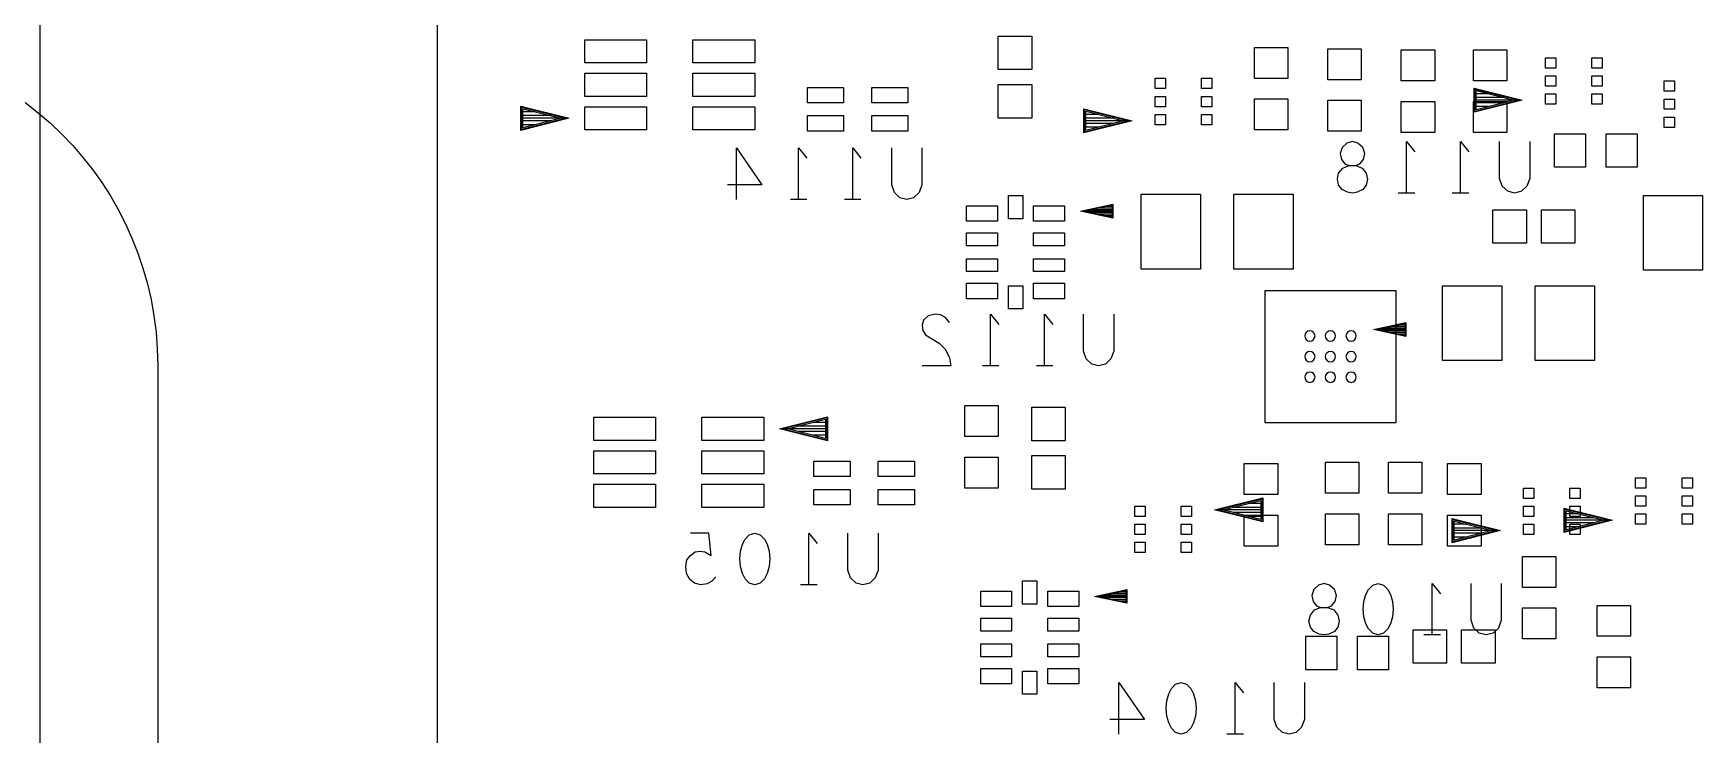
# Model space of a CAD drawing. Header units: millimetres. Extents: x -190 to 348, y -330 to 190.
# Drawn here: x -91.73 to -59.33, y 93.32 to 106.93 of the extents above; entities that cross this region are included whole.
import ezdxf

# ---------------------------------------------------------------- set-up
doc = ezdxf.new("R2010")
doc.units = ezdxf.units.MM
for name, color, linetype in [('10_MAQ_PALLET', 7, 'Continuous'), ('4_SIKCREN_BOTTOM_', 7, 'Continuous'), ('5_SOLDER_PASTE_BOTTOM_', 7, 'Continuous'), ('7______BREAKAWAY', 7, 'Continuous')]:
    doc.layers.add(name, color=color, linetype=linetype)

msp = doc.modelspace()

# ---------------------------------------------------------------- linework, layer by layer
at = {"layer": '10_MAQ_PALLET', "color": 1}
for p, q in [((-83.881, 80.305, -8.001), (-83.881, 127.137, -8.001)), ((-89.314, 100.485, -8.001), (-89.314, 82.705, -8.001))]:
    msp.add_line(p, q, dxfattribs=at)
at = {"layer": '10_MAQ_PALLET', "color": 1, "extrusion": (0, 0, -1)}
msp.add_arc((95.664, 100.485, 8.001), 6.35, 90, 180, dxfattribs=at)
at = {"layer": '4_SIKCREN_BOTTOM_', "color": 7}
for p, q in [((-91.6, 108.783), (-91.6, 74.384)), ((-63.762, 105.867), (-62.827, 105.634)), ((-63.762, 105.4), (-63.762, 105.867)), ((-62.827, 105.634), (-63.762, 105.4)), ((-63.749, 105.634), (-63.749, 105.849)), ((-63.749, 105.849), (-62.88, 105.634)), ((-63.749, 105.415), (-63.749, 105.634)), ((-62.88, 105.634), (-63.749, 105.415)), ((-62.878, 105.634), (-63.749, 105.634)), ((-63.724, 105.634), (-63.724, 105.819)), ((-63.724, 105.819), (-62.984, 105.634)), ((-63.485, 105.758), (-63.724, 105.758)), ((-63.188, 105.684), (-63.724, 105.684)), ((-63.724, 105.448), (-63.724, 105.634)), ((-62.984, 105.634), (-63.724, 105.448)), ((-82.263, 105.517), (-81.328, 105.283)), ((-82.263, 105.049), (-82.263, 105.517)), ((-82.25, 105.283), (-82.25, 105.501)), ((-82.25, 105.501), (-81.379, 105.283)), ((-82.225, 105.283), (-82.225, 105.468)), ((-82.225, 105.468), (-81.483, 105.283)), ((-81.984, 105.407), (-82.225, 105.407)), ((-81.686, 105.334), (-82.225, 105.334)), ((-71.338, 105.466), (-70.401, 105.232)), ((-71.338, 104.999), (-71.338, 105.466)), ((-71.326, 105.232), (-71.326, 105.451)), ((-71.326, 105.451), (-70.455, 105.232)), ((-71.3, 105.232), (-71.3, 105.418)), ((-71.3, 105.418), (-70.559, 105.232)), ((-71.059, 105.359), (-71.3, 105.359)), ((-63.188, 105.583), (-63.724, 105.583)), ((-63.485, 105.509), (-63.724, 105.509)), ((-81.328, 105.283), (-82.263, 105.049)), ((-82.25, 105.065), (-82.25, 105.283)), ((-81.379, 105.283), (-82.25, 105.065)), ((-81.379, 105.283), (-82.25, 105.283)), ((-82.225, 105.098), (-82.225, 105.283)), ((-81.483, 105.283), (-82.225, 105.098)), ((-81.686, 105.232), (-82.225, 105.232)), ((-81.984, 105.159), (-82.225, 105.159)), ((-70.401, 105.232), (-71.338, 104.999)), ((-71.326, 105.016), (-71.326, 105.232)), ((-70.455, 105.232), (-71.326, 105.016)), ((-70.452, 105.232), (-71.326, 105.232)), ((-70.762, 105.283), (-71.3, 105.283)), ((-71.3, 105.049), (-71.3, 105.232)), ((-70.559, 105.232), (-71.3, 105.049)), ((-70.762, 105.181), (-71.3, 105.181)), ((-71.059, 105.108), (-71.3, 105.108)), ((-78.082, 104.709), (-77.589, 103.993)), ((-78.082, 103.708), (-78.082, 104.709)), ((-76.873, 104.709), (-76.713, 104.508)), ((-76.873, 103.708), (-76.873, 104.709)), ((-75.824, 104.709), (-75.664, 104.508)), ((-75.824, 103.708), (-75.824, 104.709)), ((-75.067, 103.993), (-75.067, 104.709)), ((-74.48, 104.709), (-74.48, 103.993)), ((-66.324, 104.717), (-66.363, 104.6)), ((-66.23, 104.8), (-66.324, 104.717)), ((-66.124, 104.833), (-66.23, 104.8)), ((-66.017, 104.8), (-66.124, 104.833)), ((-65.923, 104.717), (-66.017, 104.8)), ((-65.883, 104.6), (-65.923, 104.717)), ((-65.075, 104.833), (-64.915, 104.633)), ((-65.075, 103.833), (-65.075, 104.833)), ((-64.026, 104.833), (-63.866, 104.633)), ((-64.026, 103.833), (-64.026, 104.833)), ((-63.269, 104.117), (-63.269, 104.833)), ((-62.682, 104.833), (-62.682, 104.117)), ((-66.363, 104.6), (-66.337, 104.483)), ((-66.337, 104.483), (-66.271, 104.399)), ((-66.309, 104.318), (-66.19, 104.366)), ((-66.271, 104.399), (-66.19, 104.366)), ((-66.19, 104.366), (-66.058, 104.366)), ((-66.19, 104.366), (-66.058, 104.366)), ((-66.058, 104.366), (-65.977, 104.399)), ((-66.058, 104.366), (-65.936, 104.318)), ((-65.977, 104.399), (-65.91, 104.483)), ((-65.91, 104.483), (-65.883, 104.6)), ((-66.416, 104.099), (-66.391, 104.216)), ((-66.391, 103.983), (-66.416, 104.099)), ((-66.391, 104.216), (-66.309, 104.318)), ((-65.936, 104.318), (-65.857, 104.216)), ((-65.857, 104.216), (-65.829, 104.099)), ((-65.829, 104.099), (-65.857, 103.983)), ((-63.216, 103.967), (-63.269, 104.117)), ((-62.682, 104.117), (-62.735, 103.967)), ((-77.589, 103.993), (-78.255, 103.993)), ((-76.713, 103.708), (-77.033, 103.708)), ((-75.664, 103.708), (-75.984, 103.708)), ((-75.014, 103.84), (-75.067, 103.993)), ((-74.907, 103.741), (-75.014, 103.84)), ((-74.775, 103.708), (-74.907, 103.741)), ((-74.64, 103.741), (-74.775, 103.708)), ((-74.534, 103.84), (-74.64, 103.741)), ((-74.48, 103.993), (-74.534, 103.84)), ((-66.324, 103.899), (-66.391, 103.983)), ((-66.218, 103.85), (-66.324, 103.899)), ((-66.124, 103.833), (-66.218, 103.85)), ((-66.03, 103.85), (-66.124, 103.833)), ((-65.923, 103.899), (-66.03, 103.85)), ((-65.857, 103.983), (-65.923, 103.899)), ((-64.915, 103.833), (-65.235, 103.833)), ((-63.866, 103.833), (-64.186, 103.833)), ((-63.109, 103.866), (-63.216, 103.967)), ((-62.977, 103.833), (-63.109, 103.866)), ((-62.842, 103.866), (-62.977, 103.833)), ((-62.735, 103.967), (-62.842, 103.866)), ((-71.402, 103.482), (-70.775, 103.617)), ((-70.775, 103.348), (-71.402, 103.482)), ((-70.787, 103.482), (-71.344, 103.482)), ((-71.341, 103.482), (-70.787, 103.602)), ((-70.787, 103.365), (-71.341, 103.482)), ((-70.787, 103.508), (-71.224, 103.508)), ((-70.787, 103.457), (-71.224, 103.457)), ((-70.787, 103.541), (-71.069, 103.541)), ((-70.787, 103.424), (-71.069, 103.424)), ((-70.787, 103.574), (-70.914, 103.574)), ((-70.787, 103.391), (-70.914, 103.391)), ((-70.787, 103.602), (-70.787, 103.482)), ((-70.787, 103.482), (-70.787, 103.365)), ((-70.775, 103.617), (-70.775, 103.348)), ((-67.826, 101.933), (-67.826, 99.383)), ((-65.275, 101.933), (-67.826, 101.933)), ((-65.275, 99.383), (-65.275, 101.933)), ((-74.356, 101.45), (-74.45, 101.366)), ((-74.224, 101.483), (-74.356, 101.45)), ((-74.117, 101.468), (-74.224, 101.483)), ((-74.023, 101.417), (-74.117, 101.468)), ((-73.944, 101.318), (-74.023, 101.417)), ((-73.147, 101.483), (-72.987, 101.285)), ((-73.147, 100.482), (-73.147, 101.483)), ((-72.098, 101.483), (-71.938, 101.285)), ((-72.098, 100.482), (-72.098, 101.483)), ((-71.344, 100.767), (-71.344, 101.483)), ((-70.757, 101.483), (-70.757, 100.767)), ((-74.45, 101.366), (-74.478, 101.267)), ((-74.478, 101.267), (-74.463, 101.168)), ((-74.463, 101.168), (-74.409, 101.084)), ((-65.715, 101.183), (-65.087, 101.318)), ((-65.087, 101.049), (-65.715, 101.183)), ((-65.1, 101.183), (-65.656, 101.183)), ((-65.654, 101.183), (-65.1, 101.303)), ((-65.1, 101.064), (-65.654, 101.183)), ((-65.1, 101.209), (-65.535, 101.209)), ((-65.1, 101.158), (-65.535, 101.158)), ((-65.1, 101.242), (-65.382, 101.242)), ((-65.1, 101.125), (-65.382, 101.125)), ((-65.1, 101.275), (-65.227, 101.275)), ((-65.1, 101.092), (-65.227, 101.092)), ((-65.1, 101.303), (-65.1, 101.183)), ((-65.1, 101.183), (-65.1, 101.064)), ((-65.087, 101.318), (-65.087, 101.049)), ((-74.409, 101.084), (-74.143, 100.917)), ((-74.143, 100.917), (-74.023, 100.8)), ((-74.023, 100.8), (-73.944, 100.632)), ((-73.917, 100.482), (-74.478, 100.482)), ((-73.944, 100.632), (-73.917, 100.482)), ((-72.987, 100.482), (-73.307, 100.482)), ((-71.938, 100.482), (-72.258, 100.482)), ((-71.29, 100.617), (-71.344, 100.767)), ((-71.183, 100.515), (-71.29, 100.617)), ((-71.049, 100.482), (-71.183, 100.515)), ((-70.917, 100.515), (-71.049, 100.482)), ((-70.81, 100.617), (-70.917, 100.515)), ((-70.757, 100.767), (-70.81, 100.617)), ((-77.246, 99.258), (-76.312, 99.492)), ((-77.196, 99.258), (-76.324, 99.477)), ((-76.324, 99.477), (-76.324, 99.258)), ((-76.312, 99.492), (-76.312, 99.024)), ((-76.312, 99.024), (-77.246, 99.258)), ((-76.324, 99.04), (-77.196, 99.258)), ((-76.324, 99.258), (-77.196, 99.258)), ((-77.092, 99.258), (-76.35, 99.444)), ((-76.35, 99.073), (-77.092, 99.258)), ((-76.35, 99.309), (-76.888, 99.309)), ((-76.35, 99.207), (-76.888, 99.207)), ((-76.35, 99.383), (-76.591, 99.383)), ((-76.35, 99.444), (-76.35, 99.258)), ((-76.35, 99.258), (-76.35, 99.073)), ((-76.324, 99.258), (-76.324, 99.04)), ((-67.826, 99.383), (-65.275, 99.383)), ((-76.35, 99.134), (-76.591, 99.134)), ((-68.798, 97.683), (-67.864, 97.917)), ((-68.745, 97.683), (-67.876, 97.899)), ((-68.641, 97.683), (-67.902, 97.869)), ((-67.902, 97.869), (-67.902, 97.683)), ((-67.876, 97.899), (-67.876, 97.683)), ((-67.864, 97.917), (-67.864, 97.45)), ((-67.864, 97.45), (-68.798, 97.683)), ((-67.876, 97.683), (-68.748, 97.683)), ((-67.876, 97.465), (-68.745, 97.683)), ((-67.902, 97.498), (-68.641, 97.683)), ((-67.902, 97.734), (-68.438, 97.734)), ((-67.902, 97.633), (-68.438, 97.633)), ((-67.902, 97.808), (-68.141, 97.808)), ((-67.902, 97.559), (-68.141, 97.559)), ((-67.902, 97.683), (-67.902, 97.498)), ((-67.876, 97.683), (-67.876, 97.465)), ((-62.012, 97.716), (-61.077, 97.483)), ((-62.012, 97.249), (-62.012, 97.716)), ((-61.999, 97.483), (-61.999, 97.701)), ((-61.999, 97.701), (-61.13, 97.483)), ((-61.973, 97.483), (-61.973, 97.668)), ((-61.973, 97.668), (-61.234, 97.483)), ((-61.735, 97.607), (-61.973, 97.607)), ((-61.438, 97.533), (-61.973, 97.533)), ((-78.613, 97.234), (-78.971, 97.234)), ((-78.572, 96.799), (-78.613, 97.234)), ((-77.831, 97.201), (-77.724, 97.234)), ((-77.724, 97.234), (-77.617, 97.201)), ((-76.675, 97.234), (-76.515, 97.033)), ((-76.675, 96.233), (-76.675, 97.234)), ((-75.918, 96.517), (-75.918, 97.234)), ((-75.331, 97.234), (-75.331, 96.517)), ((-64.188, 97.516), (-63.251, 97.282)), ((-64.188, 97.048), (-64.188, 97.516)), ((-63.251, 97.282), (-64.188, 97.048)), ((-64.176, 97.282), (-64.176, 97.5)), ((-64.176, 97.5), (-63.304, 97.282)), ((-64.176, 97.066), (-64.176, 97.282)), ((-63.304, 97.282), (-64.176, 97.066)), ((-63.302, 97.282), (-64.176, 97.282)), ((-64.15, 97.282), (-64.15, 97.467)), ((-64.15, 97.467), (-63.409, 97.282)), ((-63.909, 97.409), (-64.15, 97.409)), ((-63.612, 97.333), (-64.15, 97.333)), ((-64.15, 97.099), (-64.15, 97.282)), ((-63.409, 97.282), (-64.15, 97.099)), ((-63.612, 97.231), (-64.15, 97.231)), ((-61.077, 97.483), (-62.012, 97.249)), ((-61.999, 97.267), (-61.999, 97.483)), ((-61.13, 97.483), (-61.999, 97.267)), ((-61.128, 97.483), (-61.999, 97.483)), ((-61.973, 97.297), (-61.973, 97.483)), ((-61.234, 97.483), (-61.973, 97.297)), ((-61.438, 97.432), (-61.973, 97.432)), ((-61.735, 97.358), (-61.973, 97.358)), ((-78.88, 96.868), (-78.786, 96.883)), ((-78.786, 96.883), (-78.692, 96.868)), ((-78.016, 96.733), (-78.003, 96.883)), ((-78.003, 96.883), (-77.963, 97.018)), ((-77.963, 97.018), (-77.909, 97.117)), ((-77.909, 97.117), (-77.831, 97.201)), ((-77.617, 97.201), (-77.536, 97.117)), ((-77.536, 97.117), (-77.483, 97.018)), ((-77.483, 97.018), (-77.442, 96.883)), ((-77.442, 96.883), (-77.429, 96.733)), ((-63.909, 97.158), (-64.15, 97.158)), ((-79.065, 96.584), (-79.04, 96.716)), ((-79.052, 96.449), (-79.065, 96.584)), ((-79.04, 96.716), (-78.971, 96.799)), ((-78.971, 96.799), (-78.88, 96.868)), ((-78.692, 96.868), (-78.572, 96.799)), ((-78.003, 96.584), (-78.016, 96.733)), ((-77.963, 96.449), (-78.003, 96.584)), ((-77.442, 96.584), (-77.483, 96.449)), ((-77.429, 96.733), (-77.442, 96.584)), ((-78.986, 96.332), (-79.052, 96.449)), ((-78.892, 96.266), (-78.986, 96.332)), ((-78.773, 96.233), (-78.892, 96.266)), ((-78.651, 96.251), (-78.773, 96.233)), ((-78.56, 96.299), (-78.651, 96.251)), ((-78.478, 96.383), (-78.56, 96.299)), ((-77.909, 96.35), (-77.963, 96.449)), ((-77.831, 96.266), (-77.909, 96.35)), ((-77.724, 96.233), (-77.831, 96.266)), ((-77.617, 96.266), (-77.724, 96.233)), ((-77.536, 96.35), (-77.617, 96.266)), ((-77.483, 96.449), (-77.536, 96.35)), ((-76.515, 96.233), (-76.835, 96.233)), ((-75.865, 96.368), (-75.918, 96.517)), ((-75.758, 96.266), (-75.865, 96.368)), ((-75.626, 96.233), (-75.758, 96.266)), ((-75.491, 96.266), (-75.626, 96.233)), ((-75.385, 96.368), (-75.491, 96.266)), ((-75.331, 96.517), (-75.385, 96.368)), ((-66.672, 96.258), (-66.779, 96.225)), ((-66.566, 96.225), (-66.672, 96.258)), ((-65.73, 96.225), (-65.623, 96.258)), ((-65.623, 96.258), (-65.517, 96.225)), ((-64.574, 96.258), (-64.414, 96.058)), ((-64.574, 95.258), (-64.574, 96.258)), ((-63.82, 95.542), (-63.82, 96.258)), ((-63.233, 96.258), (-63.233, 95.542)), ((-71.128, 96.007), (-70.5, 96.142)), ((-70.5, 95.875), (-71.128, 96.007)), ((-70.513, 96.007), (-71.069, 96.007)), ((-71.067, 96.007), (-70.513, 96.126)), ((-70.513, 95.89), (-71.067, 96.007)), ((-70.513, 96.032), (-70.947, 96.032)), ((-70.513, 95.982), (-70.947, 95.982)), ((-70.513, 96.065), (-70.795, 96.065)), ((-70.513, 95.948), (-70.795, 95.948)), ((-70.513, 96.098), (-70.64, 96.098)), ((-70.513, 95.915), (-70.64, 95.915)), ((-70.513, 96.126), (-70.513, 96.007)), ((-70.513, 96.007), (-70.513, 95.89)), ((-70.5, 96.142), (-70.5, 95.875)), ((-66.873, 96.142), (-66.914, 96.025)), ((-66.914, 96.025), (-66.886, 95.908)), ((-66.886, 95.908), (-66.82, 95.824)), ((-66.779, 96.225), (-66.873, 96.142)), ((-66.474, 96.142), (-66.566, 96.225)), ((-66.528, 95.824), (-66.459, 95.908)), ((-66.434, 96.025), (-66.474, 96.142)), ((-66.459, 95.908), (-66.434, 96.025)), ((-65.918, 95.758), (-65.905, 95.908)), ((-65.905, 95.908), (-65.865, 96.042)), ((-65.865, 96.042), (-65.811, 96.142)), ((-65.811, 96.142), (-65.73, 96.225)), ((-65.517, 96.225), (-65.438, 96.142)), ((-65.438, 96.142), (-65.385, 96.042)), ((-65.385, 96.042), (-65.344, 95.908)), ((-65.344, 95.908), (-65.331, 95.758)), ((-66.967, 95.524), (-66.939, 95.641)), ((-66.939, 95.641), (-66.86, 95.743)), ((-66.86, 95.743), (-66.741, 95.791)), ((-66.82, 95.824), (-66.741, 95.791)), ((-66.741, 95.791), (-66.606, 95.791)), ((-66.741, 95.791), (-66.606, 95.791)), ((-66.606, 95.791), (-66.528, 95.824)), ((-66.606, 95.791), (-66.487, 95.743)), ((-66.487, 95.743), (-66.406, 95.641)), ((-66.406, 95.641), (-66.38, 95.524)), ((-65.905, 95.608), (-65.918, 95.758)), ((-65.865, 95.476), (-65.905, 95.608)), ((-65.344, 95.608), (-65.385, 95.476)), ((-65.331, 95.758), (-65.344, 95.608)), ((-66.939, 95.407), (-66.967, 95.524)), ((-66.873, 95.324), (-66.939, 95.407)), ((-66.766, 95.275), (-66.873, 95.324)), ((-66.672, 95.258), (-66.766, 95.275)), ((-66.581, 95.275), (-66.672, 95.258)), ((-66.474, 95.324), (-66.581, 95.275)), ((-66.406, 95.407), (-66.474, 95.324)), ((-66.38, 95.524), (-66.406, 95.407)), ((-65.811, 95.374), (-65.865, 95.476)), ((-65.73, 95.291), (-65.811, 95.374)), ((-65.623, 95.258), (-65.73, 95.291)), ((-65.517, 95.291), (-65.623, 95.258)), ((-65.438, 95.374), (-65.517, 95.291)), ((-65.385, 95.476), (-65.438, 95.374)), ((-63.767, 95.392), (-63.82, 95.542)), ((-63.66, 95.291), (-63.767, 95.392)), ((-63.525, 95.258), (-63.66, 95.291)), ((-63.393, 95.291), (-63.525, 95.258)), ((-63.287, 95.392), (-63.393, 95.291)), ((-63.233, 95.542), (-63.287, 95.392)), ((-64.414, 95.258), (-64.734, 95.258)), ((-70.658, 94.333), (-70.162, 93.617)), ((-70.658, 93.332), (-70.658, 94.333)), ((-69.634, 94.216), (-69.555, 94.3)), ((-69.555, 94.3), (-69.449, 94.333)), ((-69.449, 94.333), (-69.342, 94.3)), ((-69.342, 94.3), (-69.261, 94.216)), ((-68.4, 94.333), (-68.24, 94.135)), ((-68.4, 93.332), (-68.4, 94.333)), ((-67.643, 93.617), (-67.643, 94.333)), ((-67.056, 94.333), (-67.056, 93.617)), ((-69.741, 93.833), (-69.728, 93.983)), ((-69.728, 93.983), (-69.687, 94.117)), ((-69.687, 94.117), (-69.634, 94.216)), ((-69.261, 94.216), (-69.207, 94.117)), ((-69.207, 94.117), (-69.167, 93.983)), ((-69.167, 93.983), (-69.154, 93.833)), ((-69.728, 93.683), (-69.741, 93.833)), ((-69.687, 93.551), (-69.728, 93.683)), ((-69.167, 93.683), (-69.207, 93.551)), ((-69.154, 93.833), (-69.167, 93.683)), ((-70.162, 93.617), (-70.83, 93.617)), ((-69.634, 93.449), (-69.687, 93.551)), ((-69.555, 93.365), (-69.634, 93.449)), ((-69.449, 93.332), (-69.555, 93.365)), ((-69.342, 93.365), (-69.449, 93.332)), ((-69.261, 93.449), (-69.342, 93.365)), ((-69.207, 93.551), (-69.261, 93.449)), ((-68.24, 93.332), (-68.56, 93.332)), ((-67.589, 93.467), (-67.643, 93.617)), ((-67.483, 93.365), (-67.589, 93.467)), ((-67.351, 93.332), (-67.483, 93.365)), ((-67.216, 93.365), (-67.351, 93.332)), ((-67.109, 93.467), (-67.216, 93.365)), ((-67.056, 93.617), (-67.109, 93.467))]:
    msp.add_line(p, q, dxfattribs=at)
at = {"layer": '5_SOLDER_PASTE_BOTTOM_', "color": 4}
for p, q in [((-91.6, 108.783), (-91.6, 74.384)), ((-81.024, 106.358), (-81.024, 106.808)), ((-81.024, 106.808), (-79.825, 106.808)), ((-79.825, 106.808), (-79.825, 106.358)), ((-78.925, 106.358), (-78.925, 106.808)), ((-78.925, 106.808), (-77.726, 106.808)), ((-77.726, 106.808), (-77.726, 106.358)), ((-72.999, 106.228), (-72.999, 106.878)), ((-72.999, 106.878), (-72.349, 106.878)), ((-72.349, 106.878), (-72.349, 106.228)), ((-68.026, 106.057), (-68.026, 106.657)), ((-68.026, 106.657), (-67.376, 106.657)), ((-67.376, 106.657), (-67.376, 106.057)), ((-66.601, 106.032), (-66.601, 106.632)), ((-66.601, 106.632), (-65.951, 106.632)), ((-65.951, 106.632), (-65.951, 106.032)), ((-65.174, 106.009), (-65.174, 106.609)), ((-65.174, 106.609), (-64.524, 106.609)), ((-64.524, 106.609), (-64.524, 106.009)), ((-63.774, 106.009), (-63.774, 106.609)), ((-63.774, 106.609), (-63.124, 106.609)), ((-63.124, 106.609), (-63.124, 106.009)), ((-79.825, 106.358), (-81.024, 106.358)), ((-77.726, 106.358), (-78.925, 106.358)), ((-62.376, 106.257), (-62.376, 106.457)), ((-62.376, 106.457), (-62.176, 106.457)), ((-62.176, 106.457), (-62.176, 106.257)), ((-61.474, 106.257), (-61.474, 106.457)), ((-61.474, 106.457), (-61.274, 106.457)), ((-61.274, 106.457), (-61.274, 106.257)), ((-81.024, 105.708), (-81.024, 106.158)), ((-81.024, 106.158), (-79.825, 106.158)), ((-79.825, 106.158), (-79.825, 105.708)), ((-78.925, 105.708), (-78.925, 106.158)), ((-78.925, 106.158), (-77.726, 106.158)), ((-77.726, 106.158), (-77.726, 105.708)), ((-72.349, 106.228), (-72.999, 106.228)), ((-69.95, 105.859), (-69.95, 106.059)), ((-69.95, 106.059), (-69.75, 106.059)), ((-69.75, 106.059), (-69.75, 105.859)), ((-69.051, 105.859), (-69.051, 106.059)), ((-69.051, 106.059), (-68.851, 106.059)), ((-68.851, 106.059), (-68.851, 105.859)), ((-67.376, 106.057), (-68.026, 106.057)), ((-65.951, 106.032), (-66.601, 106.032)), ((-64.524, 106.009), (-65.174, 106.009)), ((-63.124, 106.009), (-63.774, 106.009)), ((-62.176, 106.257), (-62.376, 106.257)), ((-62.376, 105.907), (-62.376, 106.107)), ((-62.376, 106.107), (-62.176, 106.107)), ((-62.176, 106.107), (-62.176, 105.907)), ((-61.274, 106.257), (-61.474, 106.257)), ((-61.474, 105.907), (-61.474, 106.107)), ((-61.474, 106.107), (-61.274, 106.107)), ((-61.274, 106.107), (-61.274, 105.907)), ((-60.074, 105.808), (-60.074, 106.008)), ((-60.074, 106.008), (-59.874, 106.008)), ((-59.874, 106.008), (-59.874, 105.808)), ((-79.825, 105.708), (-81.024, 105.708)), ((-77.726, 105.708), (-78.925, 105.708)), ((-76.7, 105.583), (-76.7, 105.883)), ((-76.7, 105.883), (-76, 105.883)), ((-76, 105.883), (-76, 105.583)), ((-75.45, 105.583), (-75.45, 105.883)), ((-75.45, 105.883), (-74.75, 105.883)), ((-74.75, 105.883), (-74.75, 105.583)), ((-72.999, 105.288), (-72.999, 105.938)), ((-72.999, 105.938), (-72.349, 105.938)), ((-72.349, 105.938), (-72.349, 105.288)), ((-69.75, 105.859), (-69.95, 105.859)), ((-69.95, 105.508), (-69.95, 105.708)), ((-69.95, 105.708), (-69.75, 105.708)), ((-69.75, 105.708), (-69.75, 105.508)), ((-68.851, 105.859), (-69.051, 105.859)), ((-69.051, 105.508), (-69.051, 105.708)), ((-69.051, 105.708), (-68.851, 105.708)), ((-68.851, 105.708), (-68.851, 105.508)), ((-68.026, 105.059), (-68.026, 105.659)), ((-68.026, 105.659), (-67.376, 105.659)), ((-67.376, 105.659), (-67.376, 105.059)), ((-66.601, 105.034), (-66.601, 105.634)), ((-66.601, 105.634), (-65.951, 105.634)), ((-65.951, 105.634), (-65.951, 105.034)), ((-62.176, 105.907), (-62.376, 105.907)), ((-62.376, 105.559), (-62.376, 105.759)), ((-62.376, 105.759), (-62.176, 105.759)), ((-62.176, 105.759), (-62.176, 105.559)), ((-61.274, 105.907), (-61.474, 105.907)), ((-61.474, 105.559), (-61.474, 105.759)), ((-61.474, 105.759), (-61.274, 105.759)), ((-61.274, 105.759), (-61.274, 105.559)), ((-59.874, 105.808), (-60.074, 105.808)), ((-60.074, 105.457), (-60.074, 105.657)), ((-60.074, 105.657), (-59.874, 105.657)), ((-59.874, 105.657), (-59.874, 105.457)), ((-81.024, 105.058), (-81.024, 105.508)), ((-81.024, 105.508), (-79.825, 105.508)), ((-79.825, 105.508), (-79.825, 105.058)), ((-78.925, 105.058), (-78.925, 105.508)), ((-78.925, 105.508), (-77.726, 105.508)), ((-77.726, 105.508), (-77.726, 105.058)), ((-76, 105.583), (-76.7, 105.583)), ((-76.7, 105.034), (-76.7, 105.334)), ((-76.7, 105.334), (-76, 105.334)), ((-76, 105.334), (-76, 105.034)), ((-74.75, 105.583), (-75.45, 105.583)), ((-75.45, 105.034), (-75.45, 105.334)), ((-75.45, 105.334), (-74.75, 105.334)), ((-74.75, 105.334), (-74.75, 105.034)), ((-69.75, 105.508), (-69.95, 105.508)), ((-69.95, 105.158), (-69.95, 105.358)), ((-69.95, 105.358), (-69.75, 105.358)), ((-69.75, 105.358), (-69.75, 105.158)), ((-68.851, 105.508), (-69.051, 105.508)), ((-69.051, 105.158), (-69.051, 105.358)), ((-69.051, 105.358), (-68.851, 105.358)), ((-68.851, 105.358), (-68.851, 105.158)), ((-65.174, 105.008), (-65.174, 105.608)), ((-65.174, 105.608), (-64.524, 105.608)), ((-64.524, 105.608), (-64.524, 105.008)), ((-63.774, 105.008), (-63.774, 105.608)), ((-63.774, 105.608), (-63.124, 105.608)), ((-63.124, 105.608), (-63.124, 105.008)), ((-62.176, 105.559), (-62.376, 105.559)), ((-61.274, 105.559), (-61.474, 105.559)), ((-59.874, 105.457), (-60.074, 105.457)), ((-60.074, 105.107), (-60.074, 105.307)), ((-60.074, 105.307), (-59.874, 105.307)), ((-59.874, 105.307), (-59.874, 105.107)), ((-79.825, 105.058), (-81.024, 105.058)), ((-77.726, 105.058), (-78.925, 105.058)), ((-76, 105.034), (-76.7, 105.034)), ((-74.75, 105.034), (-75.45, 105.034)), ((-72.349, 105.288), (-72.999, 105.288)), ((-69.75, 105.158), (-69.95, 105.158)), ((-68.851, 105.158), (-69.051, 105.158)), ((-67.376, 105.059), (-68.026, 105.059)), ((-65.951, 105.034), (-66.601, 105.034)), ((-64.524, 105.008), (-65.174, 105.008)), ((-63.124, 105.008), (-63.774, 105.008)), ((-62.2, 104.333), (-62.2, 104.983)), ((-62.2, 104.983), (-61.6, 104.983)), ((-61.6, 104.983), (-61.6, 104.333)), ((-61.199, 104.333), (-61.199, 104.983)), ((-61.199, 104.983), (-60.599, 104.983)), ((-60.599, 104.983), (-60.599, 104.333)), ((-59.874, 105.107), (-60.074, 105.107)), ((-61.6, 104.333), (-62.2, 104.333)), ((-60.599, 104.333), (-61.199, 104.333)), ((-72.799, 103.333), (-72.799, 103.783)), ((-72.799, 103.783), (-72.524, 103.783)), ((-72.524, 103.783), (-72.524, 103.333)), ((-70.224, 102.358), (-70.224, 103.808)), ((-70.224, 103.808), (-69.074, 103.808)), ((-69.074, 103.808), (-69.074, 102.358)), ((-68.426, 102.358), (-68.426, 103.808)), ((-68.426, 103.808), (-67.276, 103.808)), ((-67.276, 103.808), (-67.276, 102.358)), ((-60.476, 102.333), (-60.476, 103.783)), ((-60.476, 103.783), (-59.326, 103.783)), ((-59.326, 103.783), (-59.326, 102.333)), ((-73.612, 103.284), (-73.612, 103.584)), ((-73.612, 103.584), (-73.012, 103.584)), ((-73.012, 103.584), (-73.012, 103.284)), ((-72.314, 103.284), (-72.314, 103.584)), ((-72.314, 103.584), (-71.714, 103.584)), ((-71.714, 103.584), (-71.714, 103.284)), ((-63.396, 102.857), (-63.396, 103.507)), ((-63.396, 103.507), (-62.746, 103.507)), ((-62.746, 103.507), (-62.746, 102.857)), ((-62.456, 102.857), (-62.456, 103.507)), ((-62.456, 103.507), (-61.806, 103.507)), ((-61.806, 103.507), (-61.806, 102.857)), ((-73.012, 103.284), (-73.612, 103.284)), ((-73.612, 102.809), (-73.612, 103.058)), ((-73.612, 103.058), (-73.012, 103.058)), ((-73.012, 103.058), (-73.012, 102.809)), ((-72.524, 103.333), (-72.799, 103.333)), ((-71.714, 103.284), (-72.314, 103.284)), ((-72.314, 102.809), (-72.314, 103.058)), ((-72.314, 103.058), (-71.714, 103.058)), ((-71.714, 103.058), (-71.714, 102.809)), ((-73.012, 102.809), (-73.612, 102.809)), ((-71.714, 102.809), (-72.314, 102.809)), ((-62.746, 102.857), (-63.396, 102.857)), ((-61.806, 102.857), (-62.456, 102.857)), ((-73.612, 102.308), (-73.612, 102.558)), ((-73.612, 102.558), (-73.012, 102.558)), ((-73.012, 102.558), (-73.012, 102.308)), ((-72.314, 102.308), (-72.314, 102.558)), ((-72.314, 102.558), (-71.714, 102.558)), ((-71.714, 102.558), (-71.714, 102.308)), ((-73.012, 102.308), (-73.612, 102.308)), ((-73.612, 101.783), (-73.612, 102.083)), ((-73.612, 102.083), (-73.012, 102.083)), ((-73.012, 102.083), (-73.012, 101.783)), ((-71.714, 102.308), (-72.314, 102.308)), ((-72.314, 101.783), (-72.314, 102.083)), ((-72.314, 102.083), (-71.714, 102.083)), ((-71.714, 102.083), (-71.714, 101.783)), ((-69.074, 102.358), (-70.224, 102.358)), ((-67.276, 102.358), (-68.426, 102.358)), ((-59.326, 102.333), (-60.476, 102.333)), ((-73.012, 101.783), (-73.612, 101.783)), ((-72.799, 101.583), (-72.799, 102.033)), ((-72.799, 102.033), (-72.524, 102.033)), ((-72.524, 102.033), (-72.524, 101.583)), ((-71.714, 101.783), (-72.314, 101.783)), ((-64.375, 100.583), (-64.375, 102.033)), ((-64.375, 102.033), (-63.225, 102.033)), ((-63.225, 102.033), (-63.225, 100.583)), ((-62.574, 100.583), (-62.574, 102.033)), ((-62.574, 102.033), (-61.424, 102.033)), ((-61.424, 102.033), (-61.424, 100.583)), ((-72.524, 101.583), (-72.799, 101.583)), ((-63.225, 100.583), (-64.375, 100.583)), ((-61.424, 100.583), (-62.574, 100.583)), ((-80.848, 99.033), (-80.848, 99.483)), ((-80.848, 99.483), (-79.649, 99.483)), ((-79.649, 99.483), (-79.649, 99.033)), ((-78.75, 99.033), (-78.75, 99.483)), ((-78.75, 99.483), (-77.551, 99.483)), ((-77.551, 99.483), (-77.551, 99.033)), ((-73.65, 99.108), (-73.65, 99.708)), ((-73.65, 99.708), (-73, 99.708)), ((-73, 99.708), (-73, 99.108)), ((-72.349, 99.027), (-72.349, 99.677)), ((-72.349, 99.677), (-71.699, 99.677)), ((-71.699, 99.677), (-71.699, 99.027)), ((-79.649, 99.033), (-80.848, 99.033)), ((-80.848, 98.383), (-80.848, 98.833)), ((-80.848, 98.833), (-79.649, 98.833)), ((-79.649, 98.833), (-79.649, 98.383)), ((-77.551, 99.033), (-78.75, 99.033)), ((-78.75, 98.383), (-78.75, 98.833)), ((-78.75, 98.833), (-77.551, 98.833)), ((-77.551, 98.833), (-77.551, 98.383)), ((-73, 99.108), (-73.65, 99.108)), ((-71.699, 99.027), (-72.349, 99.027)), ((-76.575, 98.333), (-76.575, 98.633)), ((-76.575, 98.633), (-75.875, 98.633)), ((-75.875, 98.633), (-75.875, 98.333)), ((-75.326, 98.333), (-75.326, 98.633)), ((-75.326, 98.633), (-74.626, 98.633)), ((-74.626, 98.633), (-74.626, 98.333)), ((-73.65, 98.107), (-73.65, 98.707)), ((-73.65, 98.707), (-73, 98.707)), ((-73, 98.707), (-73, 98.107)), ((-72.349, 98.087), (-72.349, 98.737)), ((-72.349, 98.737), (-71.699, 98.737)), ((-71.699, 98.737), (-71.699, 98.087)), ((-68.224, 97.983), (-68.224, 98.583)), ((-68.224, 98.583), (-67.574, 98.583)), ((-67.574, 98.583), (-67.574, 97.983)), ((-66.649, 98.008), (-66.649, 98.608)), ((-66.649, 98.608), (-65.999, 98.608)), ((-65.999, 98.608), (-65.999, 98.008)), ((-65.425, 98.008), (-65.425, 98.608)), ((-65.425, 98.608), (-64.775, 98.608)), ((-64.775, 98.608), (-64.775, 98.008)), ((-64.275, 97.983), (-64.275, 98.583)), ((-64.275, 98.583), (-63.625, 98.583)), ((-63.625, 98.583), (-63.625, 97.983)), ((-79.649, 98.383), (-80.848, 98.383)), ((-80.848, 97.733), (-80.848, 98.183)), ((-80.848, 98.183), (-79.649, 98.183)), ((-79.649, 98.183), (-79.649, 97.733)), ((-77.551, 98.383), (-78.75, 98.383)), ((-78.75, 97.733), (-78.75, 98.183)), ((-78.75, 98.183), (-77.551, 98.183)), ((-77.551, 98.183), (-77.551, 97.733)), ((-75.875, 98.333), (-76.575, 98.333)), ((-74.626, 98.333), (-75.326, 98.333)), ((-60.626, 98.109), (-60.626, 98.309)), ((-60.626, 98.309), (-60.426, 98.309)), ((-60.426, 98.309), (-60.426, 98.109)), ((-59.724, 98.109), (-59.724, 98.309)), ((-59.724, 98.309), (-59.524, 98.309)), ((-59.524, 98.309), (-59.524, 98.109)), ((-76.575, 97.782), (-76.575, 98.082)), ((-76.575, 98.082), (-75.875, 98.082)), ((-75.875, 98.082), (-75.875, 97.782)), ((-75.326, 97.782), (-75.326, 98.082)), ((-75.326, 98.082), (-74.626, 98.082)), ((-74.626, 98.082), (-74.626, 97.782)), ((-73, 98.107), (-73.65, 98.107)), ((-71.699, 98.087), (-72.349, 98.087)), ((-67.574, 97.983), (-68.224, 97.983)), ((-65.999, 98.008), (-66.649, 98.008)), ((-64.775, 98.008), (-65.425, 98.008)), ((-63.625, 97.983), (-64.275, 97.983)), ((-62.8, 97.908), (-62.8, 98.108)), ((-62.8, 98.108), (-62.6, 98.108)), ((-62.6, 97.908), (-62.8, 97.908)), ((-62.6, 98.108), (-62.6, 97.908)), ((-61.901, 97.908), (-61.901, 98.108)), ((-61.901, 98.108), (-61.701, 98.108)), ((-61.701, 97.908), (-61.901, 97.908)), ((-61.701, 98.108), (-61.701, 97.908)), ((-60.426, 98.109), (-60.626, 98.109)), ((-60.626, 97.759), (-60.626, 97.959)), ((-60.626, 97.959), (-60.426, 97.959)), ((-60.426, 97.959), (-60.426, 97.759)), ((-59.524, 98.109), (-59.724, 98.109)), ((-59.724, 97.759), (-59.724, 97.959)), ((-59.724, 97.959), (-59.524, 97.959)), ((-59.524, 97.959), (-59.524, 97.759)), ((-79.649, 97.733), (-80.848, 97.733)), ((-77.551, 97.733), (-78.75, 97.733)), ((-75.875, 97.782), (-76.575, 97.782)), ((-74.626, 97.782), (-75.326, 97.782)), ((-70.349, 97.558), (-70.349, 97.758)), ((-70.349, 97.758), (-70.149, 97.758)), ((-70.149, 97.558), (-70.349, 97.558)), ((-70.149, 97.758), (-70.149, 97.558)), ((-69.45, 97.558), (-69.45, 97.758)), ((-69.45, 97.758), (-69.25, 97.758)), ((-69.25, 97.558), (-69.45, 97.558)), ((-69.25, 97.758), (-69.25, 97.558)), ((-68.224, 96.982), (-68.224, 97.582)), ((-68.224, 97.582), (-67.574, 97.582)), ((-67.574, 97.582), (-67.574, 96.982)), ((-66.649, 97.007), (-66.649, 97.607)), ((-66.649, 97.607), (-65.999, 97.607)), ((-65.999, 97.607), (-65.999, 97.007)), ((-65.425, 97.007), (-65.425, 97.607)), ((-65.425, 97.607), (-64.775, 97.607)), ((-64.775, 97.607), (-64.775, 97.007)), ((-64.275, 96.982), (-64.275, 97.582)), ((-64.275, 97.582), (-63.625, 97.582)), ((-63.625, 97.582), (-63.625, 96.982)), ((-62.8, 97.558), (-62.8, 97.758)), ((-62.8, 97.758), (-62.6, 97.758)), ((-62.6, 97.558), (-62.8, 97.558)), ((-62.6, 97.758), (-62.6, 97.558)), ((-61.901, 97.558), (-61.901, 97.758)), ((-61.901, 97.758), (-61.701, 97.758)), ((-61.701, 97.558), (-61.901, 97.558)), ((-61.701, 97.758), (-61.701, 97.558)), ((-60.426, 97.759), (-60.626, 97.759)), ((-60.626, 97.408), (-60.626, 97.608)), ((-60.626, 97.608), (-60.426, 97.608)), ((-60.426, 97.608), (-60.426, 97.408)), ((-59.524, 97.759), (-59.724, 97.759)), ((-59.724, 97.408), (-59.724, 97.608)), ((-59.724, 97.608), (-59.524, 97.608)), ((-59.524, 97.608), (-59.524, 97.408)), ((-70.349, 97.207), (-70.349, 97.407)), ((-70.349, 97.407), (-70.149, 97.407)), ((-70.149, 97.207), (-70.349, 97.207)), ((-70.149, 97.407), (-70.149, 97.207)), ((-69.45, 97.207), (-69.45, 97.407)), ((-69.45, 97.407), (-69.25, 97.407)), ((-69.25, 97.207), (-69.45, 97.207)), ((-69.25, 97.407), (-69.25, 97.207)), ((-62.8, 97.207), (-62.8, 97.407)), ((-62.8, 97.407), (-62.6, 97.407)), ((-62.6, 97.207), (-62.8, 97.207)), ((-62.6, 97.407), (-62.6, 97.207)), ((-61.901, 97.207), (-61.901, 97.407)), ((-61.901, 97.407), (-61.701, 97.407)), ((-61.701, 97.207), (-61.901, 97.207)), ((-61.701, 97.407), (-61.701, 97.207)), ((-60.426, 97.408), (-60.626, 97.408)), ((-59.524, 97.408), (-59.724, 97.408)), ((-70.349, 96.857), (-70.349, 97.057)), ((-70.349, 97.057), (-70.149, 97.057)), ((-70.149, 97.057), (-70.149, 96.857)), ((-69.45, 96.857), (-69.45, 97.057)), ((-69.45, 97.057), (-69.25, 97.057)), ((-69.25, 97.057), (-69.25, 96.857)), ((-67.574, 96.982), (-68.224, 96.982)), ((-65.999, 97.007), (-66.649, 97.007)), ((-64.775, 97.007), (-65.425, 97.007)), ((-63.625, 96.982), (-64.275, 96.982)), ((-70.149, 96.857), (-70.349, 96.857)), ((-69.25, 96.857), (-69.45, 96.857)), ((-62.824, 96.182), (-62.824, 96.782)), ((-62.824, 96.782), (-62.174, 96.782)), ((-62.174, 96.782), (-62.174, 96.182)), ((-72.525, 95.858), (-72.525, 96.308)), ((-72.525, 96.308), (-72.25, 96.308)), ((-72.25, 96.308), (-72.25, 95.858)), ((-73.338, 95.809), (-73.338, 96.109)), ((-73.338, 96.109), (-72.738, 96.109)), ((-72.738, 96.109), (-72.738, 95.809)), ((-72.037, 95.809), (-72.037, 96.109)), ((-72.037, 96.109), (-71.437, 96.109)), ((-71.437, 96.109), (-71.437, 95.809)), ((-62.174, 96.182), (-62.824, 96.182)), ((-72.738, 95.809), (-73.338, 95.809)), ((-72.25, 95.858), (-72.525, 95.858)), ((-71.437, 95.809), (-72.037, 95.809)), ((-62.824, 95.184), (-62.824, 95.784)), ((-62.824, 95.784), (-62.174, 95.784)), ((-62.174, 95.784), (-62.174, 95.184)), ((-61.374, 95.232), (-61.374, 95.832)), ((-61.374, 95.832), (-60.724, 95.832)), ((-60.724, 95.832), (-60.724, 95.232)), ((-73.338, 95.333), (-73.338, 95.583)), ((-73.338, 95.583), (-72.738, 95.583)), ((-72.738, 95.333), (-73.338, 95.333)), ((-72.738, 95.583), (-72.738, 95.333)), ((-72.037, 95.333), (-72.037, 95.583)), ((-72.037, 95.583), (-71.437, 95.583)), ((-71.437, 95.333), (-72.037, 95.333)), ((-71.437, 95.583), (-71.437, 95.333)), ((-64.945, 94.709), (-64.945, 95.359)), ((-64.945, 95.359), (-64.295, 95.359)), ((-64.295, 95.359), (-64.295, 94.709)), ((-64.005, 94.709), (-64.005, 95.359)), ((-64.005, 95.359), (-63.355, 95.359)), ((-63.355, 95.359), (-63.355, 94.709)), ((-73.338, 94.833), (-73.338, 95.083)), ((-73.338, 95.083), (-72.738, 95.083)), ((-72.738, 95.083), (-72.738, 94.833)), ((-72.037, 94.833), (-72.037, 95.083)), ((-72.037, 95.083), (-71.437, 95.083)), ((-71.437, 95.083), (-71.437, 94.833)), ((-67.026, 94.582), (-67.026, 95.232)), ((-67.026, 95.232), (-66.426, 95.232)), ((-66.426, 95.232), (-66.426, 94.582)), ((-66.025, 94.582), (-66.025, 95.232)), ((-66.025, 95.232), (-65.425, 95.232)), ((-65.425, 95.232), (-65.425, 94.582)), ((-62.174, 95.184), (-62.824, 95.184)), ((-60.724, 95.232), (-61.374, 95.232)), ((-72.738, 94.833), (-73.338, 94.833)), ((-71.437, 94.833), (-72.037, 94.833)), ((-64.295, 94.709), (-64.945, 94.709)), ((-63.355, 94.709), (-64.005, 94.709)), ((-61.374, 94.234), (-61.374, 94.834)), ((-61.374, 94.834), (-60.724, 94.834)), ((-60.724, 94.834), (-60.724, 94.234)), ((-73.338, 94.308), (-73.338, 94.608)), ((-73.338, 94.608), (-72.738, 94.608)), ((-72.738, 94.308), (-73.338, 94.308)), ((-72.738, 94.608), (-72.738, 94.308)), ((-72.525, 94.108), (-72.525, 94.558)), ((-72.525, 94.558), (-72.25, 94.558)), ((-72.25, 94.558), (-72.25, 94.108)), ((-72.037, 94.308), (-72.037, 94.608)), ((-72.037, 94.608), (-71.437, 94.608)), ((-71.437, 94.308), (-72.037, 94.308)), ((-71.437, 94.608), (-71.437, 94.308)), ((-66.426, 94.582), (-67.026, 94.582)), ((-65.425, 94.582), (-66.025, 94.582)), ((-72.25, 94.108), (-72.525, 94.108)), ((-60.724, 94.234), (-61.374, 94.234))]:
    msp.add_line(p, q, dxfattribs=at)
for centre, start, end in [((-66.949, 101.059), 0, 180), ((-66.551, 101.059), 0, 180), ((-66.149, 101.059), 0, 180), ((-66.949, 101.059), 180, 0), ((-66.551, 101.059), 180, 0), ((-66.149, 101.059), 180, 0), ((-66.949, 100.658), 0, 180), ((-66.949, 100.658), 180, 0), ((-66.551, 100.658), 0, 180), ((-66.551, 100.658), 180, 0), ((-66.149, 100.658), 0, 180), ((-66.149, 100.658), 180, 0), ((-66.949, 100.259), 0, 180), ((-66.949, 100.259), 180, 0), ((-66.551, 100.259), 0, 180), ((-66.551, 100.259), 180, 0), ((-66.149, 100.259), 0, 180), ((-66.149, 100.259), 180, 0)]:
    msp.add_arc(centre, 0.1, start, end, dxfattribs=at)
at = {"layer": '7______BREAKAWAY', "color": 2}
msp.add_line((-91.6, 108.783), (-91.6, 74.384), dxfattribs=at)

doc.saveas('drawing.dxf')
